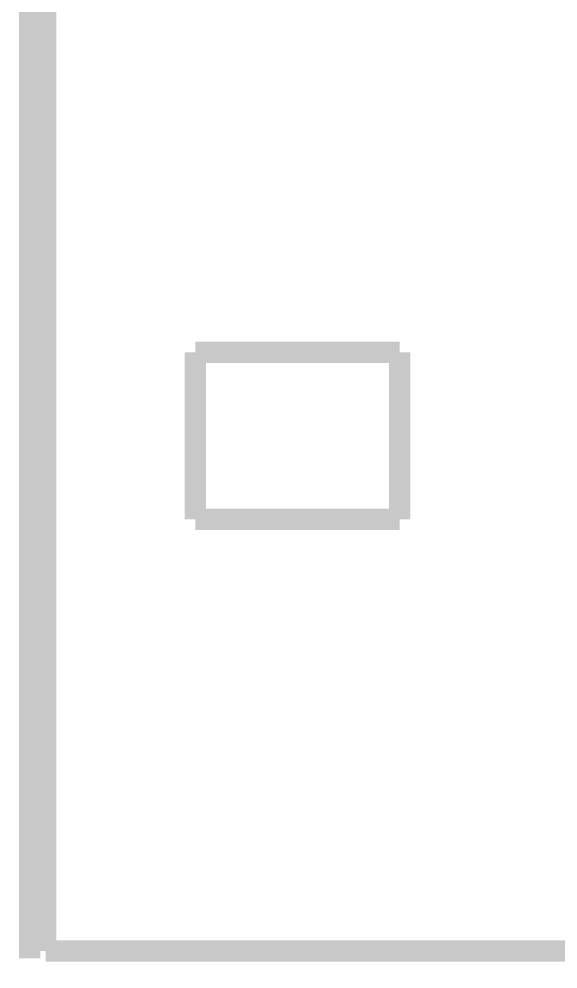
# Model space of a CAD drawing. Header units: millimetres. Extents: x -15.2 to 11.6, y -15.2 to 45.2.
# Drawn here: x -6.33 to 0.13, y -15.22 to -3.85 of the extents above; entities that cross this region are included whole.
import ezdxf

# ---------------------------------------------------------------- set-up
doc = ezdxf.new("R2010")
doc.units = ezdxf.units.MM
doc.header["$MEASUREMENT"] = 0
doc.layers.add('Board-Outline-Layer', color=7, linetype='Continuous', true_color=0xff00ff)
doc.layers.add('Top-Silkscreen-Layer', color=7, linetype='Continuous', true_color=0xffcc00)

msp = doc.modelspace()

# ---------------------------------------------------------------- linework, layer by layer
at = {"layer": 'Board-Outline-Layer', "const_width": 0.254}
msp.add_lwpolyline([(6.2, -15.09), (6.2, 0.31), (-6.2, 0.31), (-6.2, -15.09)], dxfattribs=at)
msp.add_lwpolyline([(6.2, -15.09), (6.2, 0.31), (-6.2, 0.31), (-6.2, -15.09)], dxfattribs=at)
at = {"layer": 'Top-Silkscreen-Layer', "const_width": 0.254}
for points in [[(-6.007, -15.002), (-6.007, 1.018)], [(-6.007, -15.002), (-6.007, 1.018)], [(-4.216, -9.839), (-4.216, -7.839)], [(-4.216, -7.839), (-1.769, -7.839)], [(-4.216, -9.839), (-4.216, -7.839)], [(-4.216, -7.839), (-1.769, -7.839)], [(-1.769, -9.839), (-1.769, -7.839)], [(-1.769, -9.839), (-1.769, -7.839)], [(-1.769, -9.839), (-4.216, -9.839)], [(-1.769, -9.839), (-4.216, -9.839)], [(6.006, -15.002), (-6.007, -15.002)], [(6.006, -15.002), (-6.007, -15.002)]]:
    msp.add_lwpolyline(points, dxfattribs=at)

doc.saveas('drawing.dxf')
